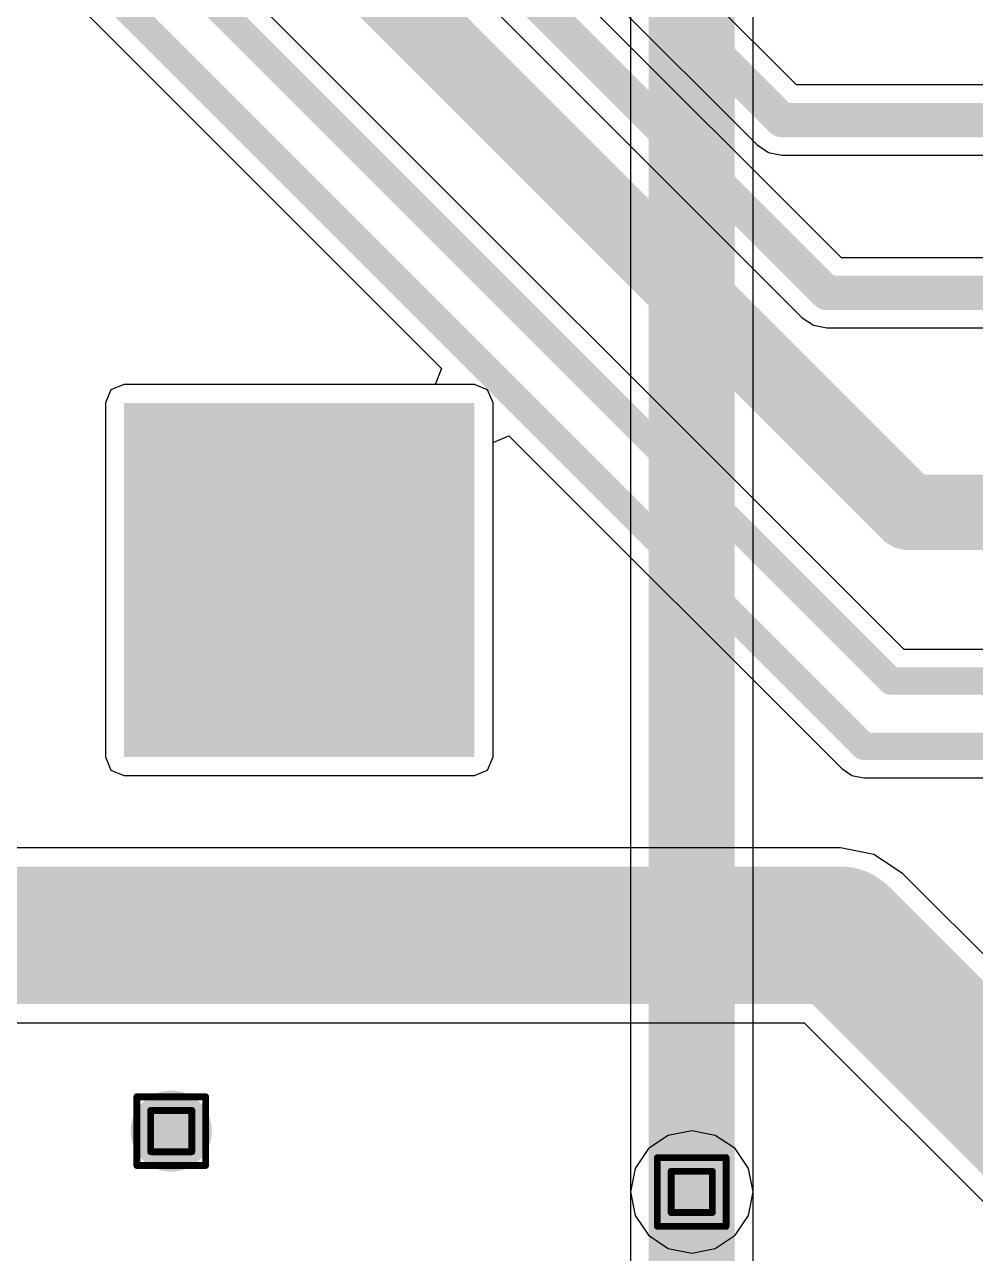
# Model space of a CAD drawing. Header units: inches. Extents: x -0.3 to 9.9, y -0.4 to 5.
# Drawn here: x 0.7473 to 1.024, y 1.1684 to 1.5261 of the extents above; entities that cross this region are included whole.
import ezdxf

# ---------------------------------------------------------------- set-up
doc = ezdxf.new("R2010")
doc.units = ezdxf.units.IN
doc.header["$MEASUREMENT"] = 0
for name, color, linetype in [('Bottom Layer', 5, 'Continuous'), ('Bottom Solder', 6, 'Continuous'), ('Drill Drawing', 1, 'Continuous'), ('Keep-Out Layer', 6, 'Continuous'), ('Top Layer', 1, 'Continuous'), ('Top Solder', 216, 'Continuous'), ('Via Holes', 16, 'Continuous')]:
    doc.layers.add(name, color=color, linetype=linetype)

# ---------------------------------------------------------------- blocks, each defined once
blk = doc.blocks.new('SIM7000A_35')
at = {"layer": 'Keep-Out Layer'}
blk.add_hatch(color=6, dxfattribs=at).paths.add_polyline_path([(0.04693, -0.173), (0.14993, -0.173), (0.14993, -0.071), (0.04693, -0.071)])

msp = doc.modelspace()

# ---------------------------------------------------------------- hatches: boundary and pattern name
at = {"layer": 'Bottom Layer'}
h = msp.add_hatch(color=5, dxfattribs=at)
edge = h.paths.add_edge_path()
edge.add_arc((0.79002, 1.204), 0.01181, 0, 360)
h = msp.add_hatch(color=5, dxfattribs=at)
edge = h.paths.add_edge_path()
edge.add_arc((0.94148, 1.18629), 0.01181, 0, 360)
at = {"layer": 'Bottom Solder'}
h = msp.add_hatch(color=6, dxfattribs=at)
edge = h.paths.add_edge_path()
edge.add_arc((0.79002, 1.204), 0.00591, 0, 360)
h = msp.add_hatch(color=6, dxfattribs=at)
edge = h.paths.add_edge_path()
edge.add_arc((0.94148, 1.18629), 0.00591, 0, 360)
at = {"layer": 'Top Layer'}
h = msp.add_hatch(color=1, dxfattribs=at)
edge = h.paths.add_edge_path()
edge.add_arc((0.79002, 1.204), 0.01181, 0, 360)
h = msp.add_hatch(color=1, dxfattribs=at)
edge = h.paths.add_edge_path()
edge.add_arc((0.94148, 1.18629), 0.01181, 0, 360)
at = {"layer": 'Top Solder'}
h = msp.add_hatch(color=216, dxfattribs=at)
edge = h.paths.add_edge_path()
edge.add_arc((0.79002, 1.204), 0.00591, 0, 360)
h = msp.add_hatch(color=216, dxfattribs=at)
edge = h.paths.add_edge_path()
edge.add_arc((0.94148, 1.18629), 0.00591, 0, 360)
at = {"layer": 'Via Holes'}
h = msp.add_hatch(color=7, dxfattribs=at)
edge = h.paths.add_edge_path()
edge.add_arc((0.79002, 1.204), 0.00591, 0, 360)
h = msp.add_hatch(color=7, dxfattribs=at)
edge = h.paths.add_edge_path()
edge.add_arc((0.94148, 1.18629), 0.00591, 0, 360)

# ---------------------------------------------------------------- linework, layer by layer
at = {"layer": 'Bottom Layer'}
for p, q in [((0.97194, 1.50848), (0.90402, 1.5764)), ((1.00329, 1.34417), (0.77955, 1.56791)), ((0.89002, 1.56156), (0.96051, 1.49107)), ((0.98505, 1.45814), (0.88464, 1.55855)), ((0.74489, 1.54975), (0.86869, 1.42595)), ((0.86461, 1.54974), (0.97361, 1.44074)), ((1.34498, 1.50848), (0.97194, 1.50848)), ((0.96051, 1.49107), (0.96382, 1.48886)), ((0.96382, 1.48886), (0.96772, 1.48809)), ((0.96772, 1.48809), (1.34498, 1.48809)), ((1.34498, 1.45814), (0.98505, 1.45814)), ((0.97361, 1.44074), (0.97692, 1.43853)), ((0.97692, 1.43853), (0.98082, 1.43775)), ((0.98082, 1.43775), (1.34498, 1.43775)), ((0.86869, 1.42595), (0.86678, 1.42133)), ((0.77626, 1.42133), (0.77244, 1.41975)), ((0.86678, 1.42133), (0.77626, 1.42133)), ((0.77244, 1.41975), (0.77085, 1.41592)), ((0.77085, 1.41592), (0.77085, 1.31292)), ((0.88368, 1.40443), (0.88829, 1.40635)), ((0.88829, 1.40635), (0.98513, 1.30951)), ((0.88368, 1.31292), (0.88368, 1.40443)), ((1.07644, 1.34417), (1.00329, 1.34417)), ((0.77085, 1.31292), (0.77244, 1.30909)), ((0.88209, 1.30909), (0.88368, 1.31292)), ((0.77244, 1.30909), (0.77626, 1.30751)), ((0.87826, 1.30751), (0.88209, 1.30909)), ((0.98513, 1.30951), (0.98811, 1.30752)), ((0.77626, 1.30751), (0.87826, 1.30751)), ((0.98811, 1.30752), (0.99162, 1.30682)), ((0.99162, 1.30682), (1.07626, 1.30682)), ((0.98477, 1.28649), (0.73699, 1.28649)), ((0.99453, 1.28455), (0.98477, 1.28649)), ((1.0028, 1.27902), (0.99453, 1.28455)), ((1.07685, 1.20497), (1.0028, 1.27902)), ((0.72643, 1.23551), (0.97421, 1.23551)), ((0.97421, 1.23551), (1.0408, 1.16892)), ((0.93466, 1.20277), (0.92887, 1.1989)), ((0.94148, 1.20413), (0.93466, 1.20277)), ((0.94831, 1.20277), (0.94148, 1.20413)), ((0.9541, 1.1989), (0.94831, 1.20277)), ((0.92887, 1.1989), (0.925, 1.19312)), ((0.95797, 1.19312), (0.9541, 1.1989)), ((0.925, 1.19312), (0.92364, 1.18629)), ((0.95933, 1.18629), (0.95797, 1.19312)), ((0.92364, 1.18629), (0.92364, 1.07861)), ((0.95933, 1.07861), (0.95933, 1.18629))]:
    msp.add_line(p, q, dxfattribs=at)
for points, const_width in [([(0.89382, 1.57218), (0.96772, 1.49828)], 0.01), ([(0.77038, 1.56411), (0.99949, 1.335)], 0.008), ([(0.75138, 1.55624), (0.99162, 1.316)], 0.008), ([(0.87182, 1.55695), (0.98082, 1.44795)], 0.01), ([(0.84782, 1.54095), (1.00467, 1.3841)], 0.022), ([(0.96772, 1.49828), (1.35838, 1.49828)], 0.01), ([(0.98082, 1.44795), (1.35838, 1.44795)], 0.01), ([(1.00467, 1.3841), (1.24267, 1.3841)], 0.022), ([(0.99949, 1.335), (1.08324, 1.335)], 0.008), ([(0.99162, 1.316), (1.08233, 1.316)], 0.008), ([(0.72643, 1.261), (0.98477, 1.261)], 0.04), ([(0.98477, 1.261), (1.05882, 1.18695)], 0.04), ([(0.94148, 1.07861), (0.94148, 1.18629)], 0.025)]:
    msp.add_lwpolyline(points, dxfattribs=dict(at, const_width=const_width))
for points, const_width in [([(0.96522, 1.49828, 1), (0.97022, 1.49828, 1)], 0.005), ([(0.96522, 1.49828, 1), (0.97022, 1.49828, 1)], 0.005), ([(0.97832, 1.44795, 1), (0.98332, 1.44795, 1)], 0.005), ([(0.97832, 1.44795, 1), (0.98332, 1.44795, 1)], 0.005), ([(0.99917, 1.3841, 1), (1.01017, 1.3841, 1)], 0.011), ([(0.99917, 1.3841, 1), (1.01017, 1.3841, 1)], 0.011), ([(0.99749, 1.335, 1), (1.00149, 1.335, 1)], 0.004), ([(0.99749, 1.335, 1), (1.00149, 1.335, 1)], 0.004), ([(0.98962, 1.316, 1), (0.99362, 1.316, 1)], 0.004), ([(0.98962, 1.316, 1), (0.99362, 1.316, 1)], 0.004), ([(0.97477, 1.261, 1), (0.99477, 1.261, 1)], 0.02), ([(0.97477, 1.261, 1), (0.99477, 1.261, 1)], 0.02), ([(0.93523, 1.18629, 1), (0.94773, 1.18629, 1)], 0.0125)]:
    msp.add_lwpolyline(points, format="xyb", close=True, dxfattribs=dict(at, const_width=const_width))
at = {"layer": 'Drill Drawing', "const_width": 0.002}
for points in [[(0.78002, 1.214), (0.80002, 1.214)], [(0.78002, 1.194), (0.78002, 1.214)], [(0.80002, 1.194), (0.80002, 1.214)], [(0.78402, 1.21), (0.79602, 1.21)], [(0.78402, 1.198), (0.78402, 1.21)], [(0.79602, 1.198), (0.79602, 1.21)], [(0.78402, 1.198), (0.79602, 1.198)], [(0.78002, 1.194), (0.80002, 1.194)], [(0.93148, 1.19629), (0.95148, 1.19629)], [(0.93148, 1.17629), (0.93148, 1.19629)], [(0.95148, 1.17629), (0.95148, 1.19629)], [(0.93548, 1.19229), (0.94748, 1.19229)], [(0.93548, 1.18029), (0.93548, 1.19229)], [(0.94748, 1.18029), (0.94748, 1.19229)], [(0.93548, 1.18029), (0.94748, 1.18029)], [(0.93148, 1.17629), (0.95148, 1.17629)]]:
    msp.add_lwpolyline(points, dxfattribs=at)
at = {"layer": 'Drill Drawing', "const_width": 0.001}
for points in [[(0.77952, 1.214, 1), (0.78052, 1.214, 1)], [(0.77952, 1.214, 1), (0.78052, 1.214, 1)], [(0.79952, 1.214, 1), (0.80052, 1.214, 1)], [(0.79952, 1.214, 1), (0.80052, 1.214, 1)], [(0.78352, 1.21, 1), (0.78452, 1.21, 1)], [(0.78352, 1.21, 1), (0.78452, 1.21, 1)], [(0.79552, 1.21, 1), (0.79652, 1.21, 1)], [(0.79552, 1.21, 1), (0.79652, 1.21, 1)], [(0.78352, 1.198, 1), (0.78452, 1.198, 1)], [(0.78352, 1.198, 1), (0.78452, 1.198, 1)], [(0.79552, 1.198, 1), (0.79652, 1.198, 1)], [(0.79552, 1.198, 1), (0.79652, 1.198, 1)], [(0.77952, 1.194, 1), (0.78052, 1.194, 1)], [(0.77952, 1.194, 1), (0.78052, 1.194, 1)], [(0.79952, 1.194, 1), (0.80052, 1.194, 1)], [(0.79952, 1.194, 1), (0.80052, 1.194, 1)], [(0.93098, 1.19629, 1), (0.93198, 1.19629, 1)], [(0.93098, 1.19629, 1), (0.93198, 1.19629, 1)], [(0.95098, 1.19629, 1), (0.95198, 1.19629, 1)], [(0.95098, 1.19629, 1), (0.95198, 1.19629, 1)], [(0.93498, 1.19229, 1), (0.93598, 1.19229, 1)], [(0.93498, 1.19229, 1), (0.93598, 1.19229, 1)], [(0.94698, 1.19229, 1), (0.94798, 1.19229, 1)], [(0.94698, 1.19229, 1), (0.94798, 1.19229, 1)], [(0.93498, 1.18029, 1), (0.93598, 1.18029, 1)], [(0.93498, 1.18029, 1), (0.93598, 1.18029, 1)], [(0.94698, 1.18029, 1), (0.94798, 1.18029, 1)], [(0.94698, 1.18029, 1), (0.94798, 1.18029, 1)], [(0.93098, 1.17629, 1), (0.93198, 1.17629, 1)], [(0.93098, 1.17629, 1), (0.93198, 1.17629, 1)], [(0.95098, 1.17629, 1), (0.95198, 1.17629, 1)], [(0.95098, 1.17629, 1), (0.95198, 1.17629, 1)]]:
    msp.add_lwpolyline(points, format="xyb", close=True, dxfattribs=at)
at = {"layer": 'Top Layer'}
for p, q in [((0.92364, 1.55143), (0.92364, 1.18629)), ((0.95933, 1.18629), (0.95933, 1.54404)), ((0.77626, 1.42133), (0.77244, 1.41975)), ((0.87826, 1.42133), (0.77626, 1.42133)), ((0.88209, 1.41975), (0.87826, 1.42133)), ((0.77244, 1.41975), (0.77085, 1.41592)), ((0.88368, 1.41592), (0.88209, 1.41975)), ((0.77085, 1.41592), (0.77085, 1.31292)), ((0.88368, 1.31292), (0.88368, 1.41592)), ((0.77085, 1.31292), (0.77244, 1.30909)), ((0.88209, 1.30909), (0.88368, 1.31292)), ((0.77244, 1.30909), (0.77626, 1.30751)), ((0.87826, 1.30751), (0.88209, 1.30909)), ((0.77626, 1.30751), (0.87826, 1.30751)), ((0.92364, 1.18629), (0.925, 1.17946)), ((0.95797, 1.17946), (0.95933, 1.18629)), ((0.925, 1.17946), (0.92887, 1.17367)), ((0.9541, 1.17367), (0.95797, 1.17946)), ((0.92887, 1.17367), (0.93466, 1.1698)), ((0.94831, 1.1698), (0.9541, 1.17367)), ((0.93466, 1.1698), (0.94148, 1.16844)), ((0.94148, 1.16844), (0.94831, 1.1698))]:
    msp.add_line(p, q, dxfattribs=at)
at = {"layer": 'Top Layer', "const_width": 0.025}
msp.add_lwpolyline([(0.94148, 1.18629), (0.94148, 1.55143)], dxfattribs=at)
at = {"layer": 'Top Layer', "const_width": 0.0125}
msp.add_lwpolyline([(0.93523, 1.18629, 1), (0.94773, 1.18629, 1)], format="xyb", close=True, dxfattribs=at)

# ---------------------------------------------------------------- block references
at = {"rotation": 90}
msp.add_blockref('SIM7000A_35', (0.70526, 1.26599), dxfattribs=at)

doc.saveas('drawing.dxf')
